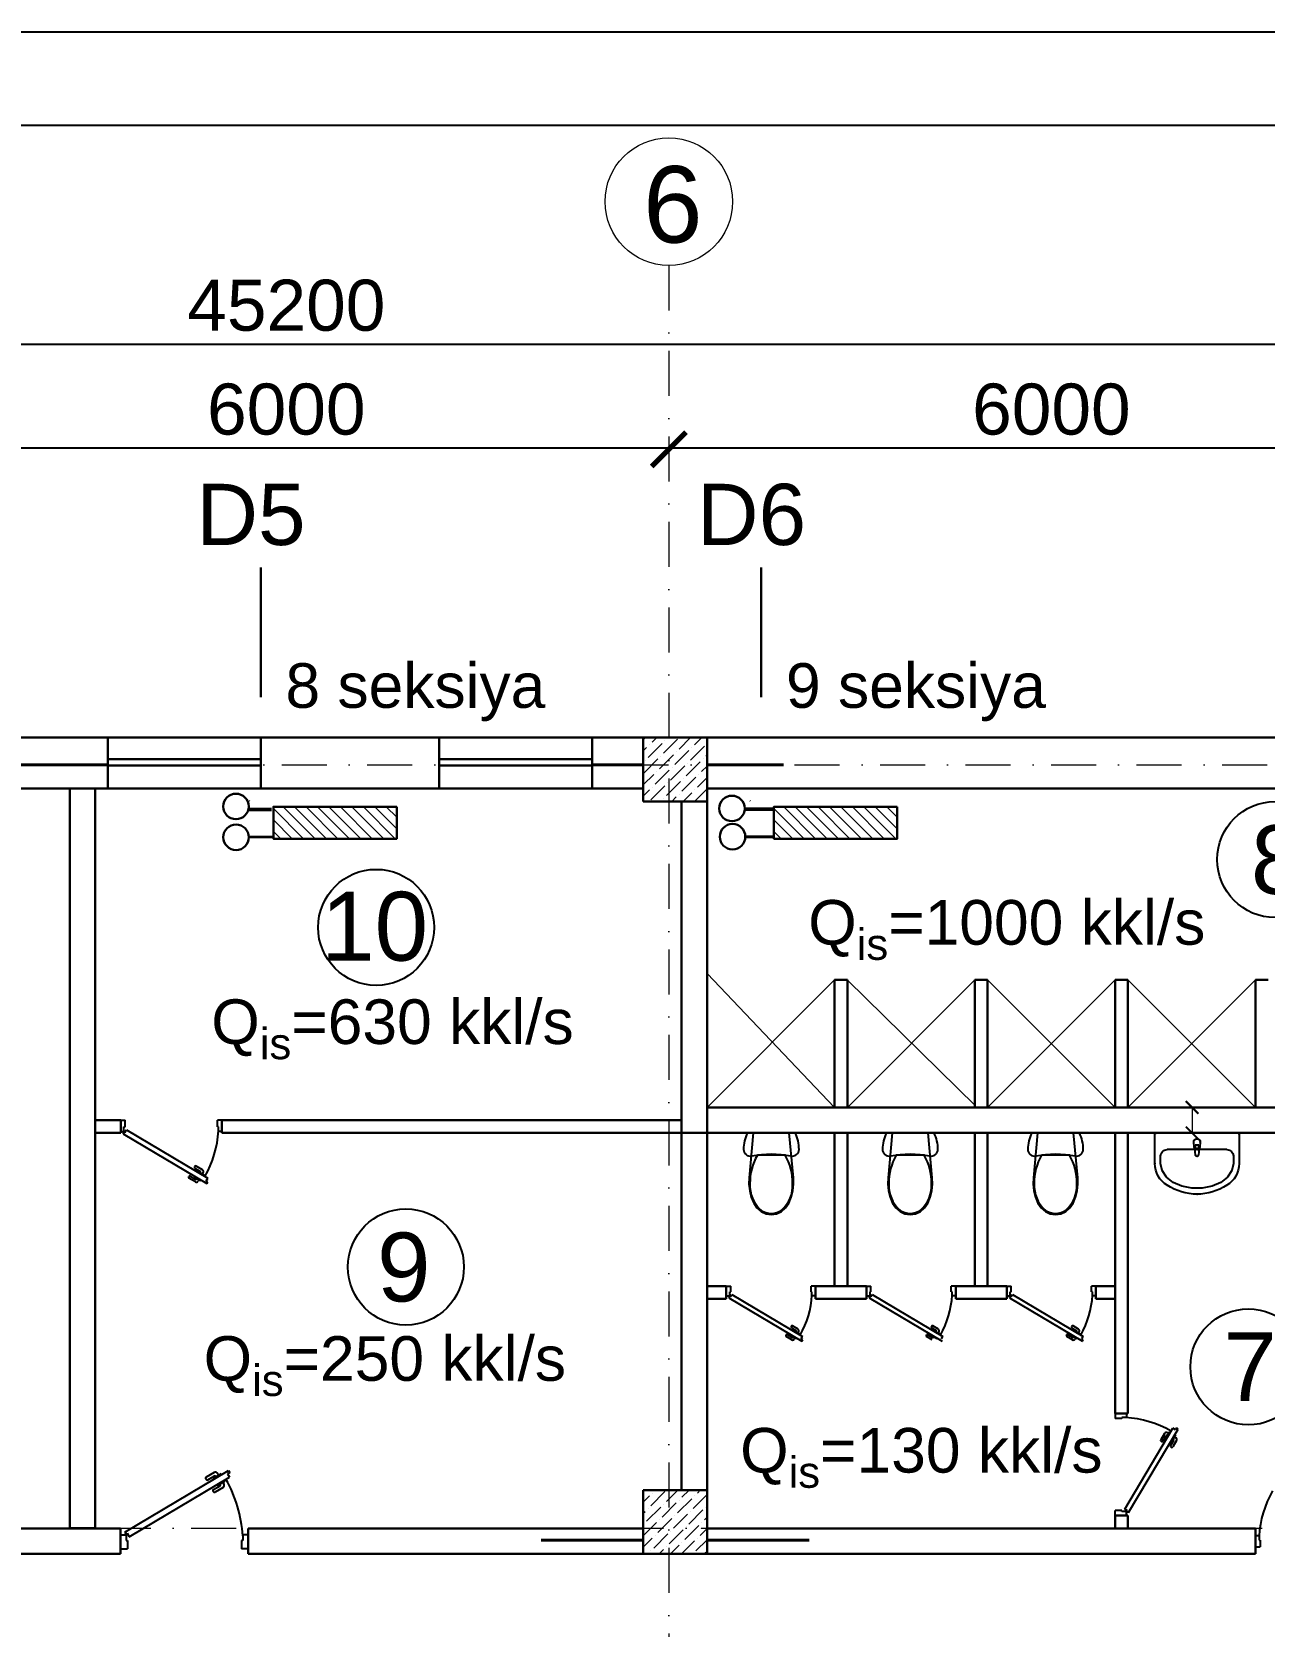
# Model space of a CAD drawing. Header units: millimetres. Extents: x 895788 to 1136524, y -21936 to 400945.
# Drawn here: x 945195 to 954859, y 175663 to 188163 of the extents above; entities that cross this region are included whole.
import ezdxf

# ---------------------------------------------------------------- set-up
doc = ezdxf.new("R2010")
doc.units = ezdxf.units.MM
doc.linetypes.add('( Hidden )', pattern=[0.275, 0.15, -0.125])
doc.linetypes.add('Штрихпунктирная', pattern=[670.277762, 352.777767, -176.388884, 0, -141.111112])
doc.layers.add('0_ANNOT_Dimensions', color=7, linetype='Continuous')
for name, color, linetype, lineweight in [('Arakesmelerin xətti_Pen_No__1', 7, 'Continuous', 15), ('аракясмя_Pen_No__1', 7, 'Continuous', 15), ('ДВЕРИ', 7, 'Continuous', 5), ('Конструктив - Ограждающий_Pen_No__241', 7, 'Continuous', 50), ('невидимка_Ном._пера__148', 7, 'Continuous', 50), ('оси_Ном._пера__1', 7, 'Continuous', 15), ('перегородка_Ном._пера__7', 7, 'Continuous', 60), ('перегородка_Ном._пера__7_Ном._пера__7', 7, 'Continuous', 60), ('размер2_Ном._пера__148', 7, 'Continuous', 50)]:
    doc.layers.add(name, color=color, linetype=linetype, lineweight=lineweight)
doc.layers.add('Интерьер - Мебель_Ном._пера__75', color=160, linetype='Continuous', lineweight=25, true_color=0x2731ed)
doc.styles.get("Standard").update_dxf_attribs({"font": 'arial.ttf', "height": 400})
doc.styles.add('СГЕНЕРИР_СТИЛЬ_1', font='arial.ttf')
pattern_1 = [(315, (343490.51, 389913.05), (-44.9012806, -44.9012806), [])]
pattern_2 = [(315, (347415.83, 389913.05), (-44.9012806, -44.9012806), [])]

# ---------------------------------------------------------------- blocks, each defined once
blk = doc.blocks.new('_ArchTick')
at = {"color": 0, "linetype": 'ByBlock', "const_width": 0.15}
blk.add_lwpolyline([(-0.5, -0.5), (0.5, 0.5)], dxfattribs=at)

msp = doc.modelspace()

# ---------------------------------------------------------------- hatches: boundary and pattern name
at = {"linetype": 'ByBlock', "lineweight": 20, "ltscale": 1.1}
h = msp.add_hatch(dxfattribs=at)
h.set_pattern_fill('ANSI31', scale=20, angle=360, style=0)
h.set_pattern_definition(pattern_1)
h.paths.add_polyline_path([(948056.308, 182087.247), (948056.308, 181837.247), (947089.381, 181837.247), (947089.381, 182087.247)])
h = msp.add_hatch(dxfattribs=at)
h.set_pattern_fill('ANSI31', scale=20, angle=360, style=0)
h.set_pattern_definition(pattern_1)
h.paths.add_polyline_path([(948056.308, 182087.247), (948056.308, 181837.247), (947089.381, 181837.247), (947089.381, 182087.247)])
h = msp.add_hatch(dxfattribs=at)
h.set_pattern_fill('ANSI31', scale=20, angle=360, style=0)
h.set_pattern_definition(pattern_2)
h.paths.add_polyline_path([(951981.625, 182087.247), (951981.625, 181837.247), (951014.698, 181837.247), (951014.698, 182087.247)])
h = msp.add_hatch(dxfattribs=at)
h.set_pattern_fill('ANSI31', scale=20, angle=360, style=0)
h.set_pattern_definition(pattern_2)
h.paths.add_polyline_path([(951981.625, 182087.247), (951981.625, 181837.247), (951014.698, 181837.247), (951014.698, 182087.247)])

# ---------------------------------------------------------------- linework, layer by layer
for p, q in [((969790.914, 185713.184), (924590.542, 185713.184)), ((950190.581, 184898.827), (944190.542, 184898.827)), ((950190.581, 184899.452), (950190.581, 184900.077)), ((956190.542, 184898.827), (950190.581, 184898.827)), ((950190.581, 184898.202), (950190.581, 184897.577)), ((946900.056, 182136.2), (946901.754, 182134.502)), ((950825.373, 182136.2), (950827.071, 182134.502))]:
    msp.add_line(p, q)
at = {"lineweight": 30}
for p, q in [((946990.081, 182945.999), (946990.081, 183964.301)), ((950915.397, 182945.999), (950915.397, 183964.301))]:
    msp.add_line(p, q, dxfattribs=at)
at = {"color": 0, "lineweight": 30}
for p, q in [((926490.542, 182629.742), (967890.542, 182629.742)), ((946990.062, 182629.742), (945790.062, 182629.742)), ((945790.062, 182629.742), (945790.062, 182229.742)), ((946990.062, 182229.742), (946990.062, 182629.742)), ((949590.062, 182629.742), (948390.062, 182629.742)), ((948390.062, 182629.742), (948390.062, 182229.742)), ((949590.062, 182229.742), (949590.062, 182629.742)), ((945790.062, 182229.742), (944488.782, 182229.742)), ((945492.376, 176430.023), (945492.376, 182229.742)), ((945492.376, 182229.742), (945692.376, 182229.742)), ((945692.376, 182229.742), (945692.376, 176430.023)), ((945790.062, 182229.742), (946990.062, 182229.742)), ((948390.062, 182229.742), (946990.062, 182229.742)), ((948390.062, 182229.742), (949590.062, 182229.742)), ((949990.347, 182229.742), (949590.062, 182229.742)), ((950290.347, 182129.742), (950290.347, 179629.742)), ((950290.347, 176729.736), (950290.347, 182129.742)), ((950290.347, 182129.742), (950490.347, 182129.742)), ((950490.347, 179729.742), (950490.347, 182229.742)), ((955990.347, 182229.742), (950490.347, 182229.742)), ((950490.347, 182129.742), (950490.347, 176729.736)), ((945692.376, 179629.742), (945892.376, 179629.742)), ((945892.376, 179629.742), (945892.376, 179529.742)), ((946685.877, 179629.742), (946685.877, 179529.742)), ((946685.877, 179629.742), (950286.156, 179629.742)), ((955890.347, 179729.742), (950490.347, 179730.045)), ((945692.376, 179529.742), (945892.376, 179529.742)), ((950290.895, 179529.742), (946685.877, 179529.742)), ((950090.347, 179529.742), (955790.347, 179529.742)), ((950290.347, 179529.742), (950290.347, 176729.736)), ((950490.347, 176729.736), (950490.347, 179529.742)), ((951590.347, 179529.742), (951490.347, 179529.742)), ((951490.347, 179529.742), (951490.347, 178329.742)), ((951590.347, 178329.742), (951590.347, 179529.742)), ((952690.347, 179529.742), (952590.347, 179529.742)), ((952590.347, 179529.742), (952590.347, 178329.742)), ((952690.347, 178329.742), (952690.347, 179529.742)), ((953790.347, 179529.742), (953690.347, 179529.742)), ((953690.347, 179529.742), (953690.347, 177329.736)), ((953790.347, 177329.736), (953790.347, 179529.742)), ((950640.347, 178329.742), (950490.347, 178329.742)), ((950490.347, 178329.742), (950490.347, 178229.742)), ((950640.347, 178229.742), (950640.347, 178329.742)), ((951340.347, 178229.742), (951340.347, 178329.742)), ((951740.347, 178329.742), (951340.347, 178329.742)), ((951490.347, 178329.742), (951590.347, 178329.742)), ((951740.347, 178229.742), (951740.347, 178329.742)), ((952440.347, 178229.742), (952440.347, 178329.742)), ((952840.347, 178329.742), (952440.347, 178329.742)), ((952590.347, 178329.742), (952690.347, 178329.742)), ((952840.347, 178229.742), (952840.347, 178329.742)), ((953540.347, 178229.742), (953540.347, 178329.742)), ((953690.347, 178329.742), (953540.347, 178329.742)), ((953690.347, 178229.742), (953690.347, 178329.742)), ((950490.347, 178229.742), (950640.347, 178229.742)), ((951340.347, 178229.742), (951740.347, 178229.742)), ((952440.347, 178229.742), (952840.347, 178229.742)), ((953540.347, 178229.742), (953690.347, 178229.742)), ((953790.347, 177329.736), (953690.347, 177329.736)), ((950490.347, 176729.736), (950290.347, 176729.736)), ((953790.347, 176529.736), (953690.347, 176529.736)), ((953690.347, 176529.736), (953690.347, 176429.736)), ((953790.347, 176429.736), (953790.347, 176529.736)), ((944490.347, 176429.736), (945890.347, 176429.736)), ((945692.376, 176430.023), (945492.376, 176430.023)), ((945890.347, 176429.736), (945890.347, 176229.736)), ((946890.347, 176429.736), (946890.347, 176229.736)), ((946890.347, 176429.736), (949990.347, 176429.736)), ((950490.347, 176429.736), (954790.822, 176429.736)), ((954790.822, 176429.736), (952689.976, 176429.736)), ((953690.347, 176429.736), (953790.347, 176429.736)), ((954790.822, 176429.736), (954790.822, 176229.736)), ((945890.347, 176229.736), (943790.366, 176229.736)), ((954790.822, 176229.736), (946890.347, 176229.736)), ((952690.347, 176229.736), (954790.822, 176229.736))]:
    msp.add_line(p, q, dxfattribs=at)
at = {"color": 3, "lineweight": 30}
for p, q in [((950490.347, 182629.742), (949990.347, 182629.742)), ((949990.347, 182629.742), (949990.347, 182129.742)), ((950490.347, 182129.742), (950490.347, 182629.742)), ((949990.347, 182129.742), (950490.347, 182129.742)), ((950490.347, 176729.736), (949990.347, 176729.736)), ((949990.347, 176729.736), (949990.347, 176229.736)), ((950490.347, 176229.736), (950490.347, 176729.736)), ((949990.347, 176229.736), (950490.347, 176229.736))]:
    msp.add_line(p, q, dxfattribs=at)
at = {"lineweight": 9}
for p, q in [((949990.347, 182613.31), (950006.779, 182629.742)), ((950060.789, 182595.363), (950095.168, 182629.742)), ((950182.323, 182628.508), (950183.556, 182629.742)), ((950270.711, 182540.12), (950360.333, 182629.742)), ((950392.245, 182573.266), (950448.721, 182629.742)), ((949990.347, 182524.921), (950016.595, 182551.169)), ((950027.643, 182473.829), (950138.128, 182584.314)), ((950038.692, 182573.266), (950038.692, 182573.266)), ((950149.177, 182506.974), (950259.662, 182617.46)), ((950160.226, 182606.411), (950160.226, 182606.411)), ((950237.565, 182418.586), (950348.051, 182529.071)), ((950248.614, 182518.023), (950248.614, 182518.023)), ((950359.099, 182451.732), (950469.585, 182562.217)), ((950370.148, 182551.169), (950370.148, 182551.169)), ((949994.497, 182352.295), (950104.983, 182462.78)), ((950005.546, 182451.732), (950005.546, 182451.732)), ((950116.031, 182385.44), (950226.517, 182495.926)), ((950127.08, 182484.877), (950127.08, 182484.877)), ((950204.42, 182297.052), (950314.905, 182407.537)), ((950215.468, 182396.489), (950215.468, 182396.489)), ((950325.954, 182330.198), (950436.439, 182440.683)), ((950337.002, 182429.635), (950337.002, 182429.635)), ((950447.488, 182363.343), (950490.347, 182406.203)), ((950458.536, 182462.78), (950458.536, 182462.78)), ((950480.633, 182484.877), (950490.347, 182494.591)), ((949990.347, 182259.756), (950071.837, 182341.246)), ((950049.74, 182142.372), (950160.226, 182252.858)), ((950082.886, 182263.906), (950193.371, 182374.392)), ((950093.934, 182363.343), (950093.934, 182363.343)), ((950171.274, 182175.518), (950281.76, 182286.003)), ((950182.323, 182274.955), (950182.323, 182274.955)), ((950292.808, 182208.664), (950403.294, 182319.149)), ((950303.857, 182308.101), (950303.857, 182308.101)), ((950414.342, 182241.809), (950490.347, 182317.815)), ((950425.391, 182341.246), (950425.391, 182341.246)), ((949990.347, 182171.368), (950038.692, 182219.712)), ((950060.789, 182241.809), (950060.789, 182241.809)), ((950125.498, 182129.742), (950127.08, 182131.324)), ((950149.177, 182153.421), (950149.177, 182153.421)), ((950213.886, 182129.742), (950248.614, 182164.47)), ((950270.711, 182186.567), (950270.711, 182186.567)), ((950302.274, 182129.742), (950370.148, 182197.615)), ((950390.663, 182129.742), (950490.347, 182229.426)), ((950392.245, 182219.712), (950392.245, 182219.712)), ((950480.633, 182131.324), (950480.633, 182131.324)), ((949990.347, 176724.526), (949995.557, 176729.736)), ((949990.347, 176636.138), (950038.518, 176684.308)), ((950049.567, 176606.969), (950160.052, 176717.454)), ((950060.615, 176706.406), (950060.615, 176706.406)), ((950082.713, 176728.503), (950083.946, 176729.736)), ((950137.955, 176518.58), (950248.441, 176629.066)), ((950171.101, 176640.114), (950260.723, 176729.736)), ((950259.489, 176551.726), (950369.975, 176662.211)), ((950270.538, 176651.163), (950270.538, 176651.163)), ((950292.635, 176673.26), (950349.111, 176729.736)), ((950381.023, 176584.872), (950490.347, 176694.196)), ((950392.072, 176684.308), (950392.072, 176684.308)), ((950414.169, 176706.406), (950437.499, 176729.736)), ((949990.347, 176547.749), (950005.373, 176562.774)), ((950016.421, 176485.435), (950126.907, 176595.92)), ((950027.47, 176584.872), (950027.47, 176584.872)), ((950104.81, 176397.046), (950215.295, 176507.532)), ((950149.004, 176618.017), (950149.004, 176618.017)), ((950226.344, 176430.192), (950336.829, 176540.677)), ((950237.392, 176529.629), (950237.392, 176529.629)), ((950347.878, 176463.338), (950458.363, 176573.823)), ((950358.926, 176562.774), (950358.926, 176562.774)), ((950469.412, 176496.483), (950490.347, 176517.419)), ((950480.46, 176595.92), (950480.46, 176595.92)), ((949990.347, 176370.973), (950093.761, 176474.386)), ((949994.324, 176463.338), (949994.324, 176463.338)), ((950071.664, 176275.512), (950182.149, 176385.998)), ((950115.858, 176496.483), (950115.858, 176496.483)), ((950193.198, 176308.658), (950303.683, 176419.143)), ((950204.246, 176408.095), (950204.246, 176408.095)), ((950314.732, 176341.804), (950425.217, 176452.289)), ((950325.78, 176441.241), (950325.78, 176441.241)), ((950436.266, 176374.949), (950490.347, 176429.031)), ((950447.314, 176474.386), (950447.314, 176474.386)), ((949990.347, 176282.584), (950060.615, 176352.852)), ((950049.567, 176253.415), (950049.567, 176253.415)), ((950082.713, 176374.949), (950082.713, 176374.949)), ((950114.276, 176229.736), (950149.004, 176264.464)), ((950171.101, 176286.561), (950171.101, 176286.561)), ((950202.664, 176229.736), (950270.538, 176297.609)), ((950291.053, 176229.736), (950392.072, 176330.755)), ((950292.635, 176319.707), (950292.635, 176319.707)), ((950403.12, 176253.415), (950490.347, 176340.642)), ((950414.169, 176352.852), (950414.169, 176352.852)), ((950025.888, 176229.736), (950027.47, 176231.318)), ((950381.023, 176231.318), (950381.023, 176231.318)), ((950467.829, 176229.736), (950480.46, 176242.367))]:
    msp.add_line(p, q, dxfattribs=at)
at = {"lineweight": 40}
for p, q in [((944488.782, 182415.233), (945790.062, 182415.233)), ((949590.062, 182415.233), (949990.524, 182415.233)), ((950490.347, 182415.233), (951090.062, 182415.233)), ((949190.347, 176336.187), (949990.347, 176336.187)), ((950490.347, 176336.187), (951290.347, 176336.187))]:
    msp.add_line(p, q, dxfattribs=at)
at = {"color": 146, "lineweight": 30, "true_color": 0x105689}
for p, q in [((945790.062, 182460.879), (945790.062, 182410.879)), ((946990.062, 182460.879), (945790.062, 182460.879)), ((945790.062, 182410.879), (946990.062, 182410.879)), ((946990.062, 182410.879), (946990.062, 182460.879)), ((948390.062, 182460.879), (948390.062, 182410.879)), ((949590.062, 182460.879), (948390.062, 182460.879)), ((948390.062, 182410.879), (949590.062, 182410.879)), ((949590.062, 182410.879), (949590.062, 182460.879))]:
    msp.add_line(p, q, dxfattribs=at)
at = {"color": 1, "lineweight": 50}
for p, q in [((946892.678, 182066.586), (947075.073, 182066.532)), ((950785.383, 182068.48), (951014.698, 182068.48))]:
    msp.add_line(p, q, dxfattribs=at)
at = {"color": 5, "lineweight": 40}
for p, q in [((946896.736, 181849.792), (947089.381, 181852.744)), ((950790.284, 181852.571), (951014.698, 181852.744))]:
    msp.add_line(p, q, dxfattribs=at)
at = {"color": 1, "linetype": 'ByBlock', "lineweight": 30, "ltscale": 1.1}
for points in [[(948056.308, 182087.247), (948056.308, 181837.247), (947089.381, 181837.247), (947089.381, 182087.247), (948056.308, 182087.247)], [(948056.308, 182087.247), (948056.308, 181837.247), (947089.381, 181837.247), (947089.381, 182087.247), (948056.308, 182087.247)], [(951981.625, 182087.247), (951981.625, 181837.247), (951014.698, 181837.247), (951014.698, 182087.247), (951981.625, 182087.247)], [(951981.625, 182087.247), (951981.625, 181837.247), (951014.698, 181837.247), (951014.698, 182087.247), (951981.625, 182087.247)]]:
    msp.add_lwpolyline(points, dxfattribs=at)
at = {"color": 7, "linetype": 'Continuous', "lineweight": 30, "ltscale": 50}
for centre in [(946795.488, 182090.126), (950685.551, 182074.277), (946796.748, 181848.26), (950690.285, 181852.494)]:
    msp.add_circle(centre, 100, dxfattribs=at)
at = {"color": 0, "lineweight": 25}
for centre in [(954945.814, 181673.673), (947895.102, 181141.945), (948128.075, 178478.989), (954735.491, 177695.933)]:
    msp.add_circle(centre, 454.873, dxfattribs=at)
at = {"layer": '0_ANNOT_Dimensions', "lineweight": 9}
for p, q in [((948665.512, 182229.742), (948771.947, 182229.742)), ((950490.347, 181228.292), (950490.347, 180943.692)), ((950490.895, 181228.292), (950490.895, 180943.692)), ((950290.895, 180644.942), (950290.895, 180946.192)), ((950291.895, 180258.67), (950291.895, 180509.709)), ((949070.697, 179629.742), (948769.447, 179629.742)), ((954590.226, 179729.815), (954292.905, 179729.815)), ((954590.226, 179729.815), (954292.905, 179729.815)), ((954294.155, 179729.815), (954294.155, 179529.742)), ((949071.947, 179529.742), (948770.697, 179529.742)), ((953994.155, 179529.742), (954295.405, 179529.742)), ((953994.155, 179529.742), (954295.405, 179529.742)), ((945692.376, 179280.774), (945692.376, 178979.524)), ((950291.895, 179280.774), (950291.895, 178979.524)), ((951590.347, 179125.783), (951590.347, 178824.533)), ((951590.347, 179125.783), (951590.347, 178824.533)), ((952590.347, 179125.783), (952590.347, 178824.533)), ((952590.347, 179125.783), (952590.347, 178824.533)), ((952690.347, 179125.783), (952690.347, 178824.533)), ((952690.347, 179125.783), (952690.347, 178824.533)), ((953690.347, 179125.783), (953690.347, 178824.533)), ((953690.347, 179125.783), (953690.347, 178824.533)), ((953790.347, 179125.783), (953790.347, 178824.533)), ((953790.347, 179125.783), (953790.347, 178824.533)), ((950490.347, 178954.445), (950490.347, 178824.533)), ((951490.347, 178954.445), (951490.347, 178824.533)), ((951490.347, 178954.445), (951490.347, 178824.533)), ((951626.32, 178229.742), (951692.824, 178229.742)), ((950490.347, 177870.976), (950490.347, 177569.726)), ((951626.32, 176430.023), (951692.824, 176430.023)), ((953994.155, 176429.736), (954295.405, 176429.736))]:
    msp.add_line(p, q, dxfattribs=at)
at = {"layer": 'Arakesmelerin xətti_Pen_No__1', "color": 7, "linetype": '( Hidden )', "lineweight": 15}
for p, q in [((950540.52, 176429.736), (950440.366, 176429.736)), ((949840.481, 176229.736), (950540.251, 176229.736))]:
    msp.add_line(p, q, dxfattribs=at)
at = {"layer": 'аракясмя_Pen_No__1', "color": 7, "linetype": 'Continuous', "lineweight": 15}
for p, q in [((951489.62, 179729.742), (950491.917, 180779.742)), ((950490.347, 179730.045), (951489.62, 180729.742)), ((951590.347, 179729.742), (952590.347, 180729.742)), ((952595.69, 179741.611), (951592.908, 180726.922)), ((952690.347, 179729.742), (953690.347, 180729.742)), ((953690.347, 179729.742), (952690.347, 180729.742)), ((953790.347, 179729.742), (954790.347, 180729.742)), ((954790.347, 179729.742), (953790.347, 180729.742))]:
    msp.add_line(p, q, dxfattribs=at)
at = {"layer": 'ДВЕРИ', "color": 251, "lineweight": 25, "true_color": 0x636466}
for p, q in [((945885.877, 179629.742), (945925.773, 179629.742)), ((945925.773, 179577.632), (945925.773, 179629.176)), ((946689.804, 179629.742), (946649.967, 179629.742)), ((946649.967, 179577.632), (946649.967, 179629.742)), ((945885.877, 179540.632), (945917.794, 179540.632)), ((945885.877, 179540.632), (945917.794, 179540.632)), ((945910.181, 179523.217), (945917.189, 179535.015)), ((945910.181, 179523.217), (946567.495, 179132.726)), ((945917.189, 179535.015), (945924.049, 179530.94)), ((945917.794, 179540.632), (945917.794, 179577.632)), ((945917.794, 179577.632), (945925.773, 179577.632)), ((945924.049, 179530.94), (945937.417, 179553.442)), ((945937.417, 179553.442), (946574.153, 179175.18)), ((946657.946, 179577.632), (946649.967, 179577.632)), ((946657.946, 179540.632), (946657.946, 179577.632)), ((946689.804, 179540.632), (946657.946, 179540.632)), ((946471.9, 179267.359), (946470.285, 179264.641)), ((946473.07, 179253.706), (946514.228, 179229.254)), ((946533.566, 179240.006), (946482.835, 179270.144)), ((946423.849, 179186.475), (946425.464, 179189.194)), ((946477.364, 179145.402), (946426.634, 179175.54)), ((946436.399, 179191.978), (946477.558, 179167.527)), ((946471.177, 179184.277), (946473.58, 179188.321)), ((946521.164, 179154.581), (946471.177, 179184.277)), ((946488.494, 179170.312), (946490.108, 179173.03)), ((946494.065, 179222.803), (946496.847, 179227.486)), ((946496.847, 179227.486), (946546.833, 179197.79)), ((946506.54, 179163.269), (946499.235, 179150.972)), ((946517.013, 179218.319), (946515.778, 179216.239)), ((946523.566, 179158.625), (946521.164, 179154.581)), ((946532.21, 179206.478), (946539.135, 179218.136)), ((946546.833, 179197.79), (946544.03, 179193.072)), ((946561.927, 179154.599), (946574.151, 179175.177)), ((946575.647, 179146.449), (946561.927, 179154.599)), ((946567.495, 179132.726), (946575.647, 179146.449)), ((950640.717, 178329.742), (950675.437, 178329.742)), ((950640.717, 178252.192), (950668.493, 178252.192)), ((950640.717, 178252.192), (950668.493, 178252.192)), ((950668.493, 178252.192), (950668.493, 178284.392)), ((950668.493, 178284.392), (950675.437, 178284.392)), ((950673.937, 178243.758), (950685.571, 178263.341)), ((950675.437, 178284.392), (950675.437, 178329.249)), ((950685.571, 178263.341), (951239.7, 177934.152)), ((951340.347, 178329.742), (951305.678, 178329.742)), ((951305.678, 178284.392), (951305.678, 178329.742)), ((951312.622, 178284.392), (951305.678, 178284.392)), ((951312.622, 178252.192), (951312.622, 178284.392)), ((951340.347, 178252.192), (951312.622, 178252.192)), ((951740.717, 178329.742), (951775.437, 178329.742)), ((951740.717, 178252.192), (951768.493, 178252.192)), ((951740.717, 178252.192), (951768.493, 178252.192)), ((951768.493, 178252.192), (951768.493, 178284.392)), ((951768.493, 178284.392), (951775.437, 178284.392)), ((951773.937, 178243.758), (951785.571, 178263.341)), ((951775.437, 178284.392), (951775.437, 178329.249)), ((951785.571, 178263.341), (952339.7, 177934.152)), ((952440.347, 178329.742), (952405.678, 178329.742)), ((952405.678, 178284.392), (952405.678, 178329.742)), ((952412.622, 178284.392), (952405.678, 178284.392)), ((952412.622, 178252.192), (952412.622, 178284.392)), ((952440.347, 178252.192), (952412.622, 178252.192)), ((952840.717, 178329.742), (952875.437, 178329.742)), ((952840.717, 178252.192), (952868.493, 178252.192)), ((952840.717, 178252.192), (952868.493, 178252.192)), ((952868.493, 178252.192), (952868.493, 178284.392)), ((952868.493, 178284.392), (952875.437, 178284.392)), ((952873.937, 178243.758), (952885.571, 178263.341)), ((952875.437, 178284.392), (952875.437, 178329.249)), ((952885.571, 178263.341), (953439.7, 177934.152)), ((953540.347, 178329.742), (953505.678, 178329.742)), ((953505.678, 178284.392), (953505.678, 178329.742)), ((953512.622, 178284.392), (953505.678, 178284.392)), ((953512.622, 178252.192), (953512.622, 178284.392)), ((953540.347, 178252.192), (953512.622, 178252.192)), ((950661.867, 178237.037), (950667.967, 178247.304)), ((950661.867, 178237.037), (951233.906, 177897.206)), ((950667.967, 178247.304), (950673.937, 178243.758)), ((951761.867, 178237.037), (951767.967, 178247.304)), ((951761.867, 178237.037), (952333.906, 177897.206)), ((951767.967, 178247.304), (951773.937, 178243.758)), ((952861.867, 178237.037), (952867.967, 178247.304)), ((952861.867, 178237.037), (953433.906, 177897.206)), ((952867.967, 178247.304), (952873.937, 178243.758)), ((951150.713, 178014.372), (951149.308, 178012.007)), ((951151.731, 178002.49), (951187.55, 177981.211)), ((951204.379, 177990.568), (951160.23, 178016.796)), ((952250.713, 178014.372), (952249.308, 178012.007)), ((952251.731, 178002.49), (952287.55, 177981.211)), ((952304.379, 177990.568), (952260.23, 178016.796)), ((953350.713, 178014.372), (953349.308, 178012.007)), ((953351.731, 178002.49), (953387.55, 177981.211)), ((953404.379, 177990.568), (953360.23, 178016.796)), ((951108.896, 177943.982), (951110.301, 177946.348)), ((951155.469, 177908.238), (951111.319, 177934.465)), ((951119.818, 177948.771), (951155.637, 177927.492)), ((951150.084, 177942.068), (951152.175, 177945.588)), ((951193.586, 177916.225), (951150.084, 177942.068)), ((951165.154, 177929.915), (951166.559, 177932.281)), ((951170.002, 177975.597), (951172.423, 177979.672)), ((951172.423, 177979.672), (951215.925, 177953.829)), ((951180.859, 177923.786), (951174.502, 177913.084)), ((951189.973, 177971.694), (951188.898, 177969.884)), ((951195.677, 177919.745), (951193.586, 177916.225)), ((951203.198, 177961.389), (951209.226, 177971.535)), ((951215.925, 177953.829), (951213.485, 177949.722)), ((951229.06, 177916.241), (951239.699, 177934.15)), ((951241, 177909.148), (951229.06, 177916.241)), ((951233.906, 177897.206), (951241, 177909.148)), ((952208.896, 177943.982), (952210.301, 177946.348)), ((952255.469, 177908.238), (952211.319, 177934.465)), ((952219.818, 177948.771), (952255.637, 177927.492)), ((952250.084, 177942.068), (952252.175, 177945.588)), ((952293.586, 177916.225), (952250.084, 177942.068)), ((952265.154, 177929.915), (952266.559, 177932.281)), ((952270.002, 177975.597), (952272.423, 177979.672)), ((952272.423, 177979.672), (952315.925, 177953.829)), ((952289.973, 177971.694), (952288.898, 177969.884)), ((952303.198, 177961.389), (952309.226, 177971.535)), ((952315.925, 177953.829), (952313.485, 177949.722)), ((952329.06, 177916.241), (952339.699, 177934.15)), ((953308.896, 177943.982), (953310.301, 177946.348)), ((953355.469, 177908.238), (953311.319, 177934.465)), ((953319.818, 177948.771), (953355.637, 177927.492)), ((953350.084, 177942.068), (953352.175, 177945.588)), ((953393.586, 177916.225), (953350.084, 177942.068)), ((953365.154, 177929.915), (953366.559, 177932.281)), ((953370.002, 177975.597), (953372.423, 177979.672)), ((953372.423, 177979.672), (953415.925, 177953.829)), ((953380.859, 177923.786), (953374.502, 177913.084)), ((953389.973, 177971.694), (953388.898, 177969.884)), ((953395.677, 177919.745), (953393.586, 177916.225)), ((953403.198, 177961.389), (953409.226, 177971.535)), ((953415.925, 177953.829), (953413.485, 177949.722)), ((953429.06, 177916.241), (953439.699, 177934.15)), ((953441, 177909.148), (953429.06, 177916.241)), ((953433.906, 177897.206), (953441, 177909.148)), ((953690.347, 177329.62), (953690.347, 177289.983)), ((953742.195, 177289.983), (953690.347, 177289.983)), ((953779.009, 177297.922), (953742.195, 177297.922)), ((953742.195, 177297.922), (953742.195, 177289.983)), ((953779.009, 177329.62), (953779.009, 177297.922)), ((953766.263, 176581.017), (954142.622, 177214.551)), ((953796.336, 176553.917), (954184.863, 177207.926)), ((954078.122, 177174.167), (954048.136, 177123.692)), ((954064.492, 177113.976), (954088.82, 177154.927)), ((954090.58, 177137.633), (954120.126, 177187.368)), ((954095.239, 177134.865), (954090.58, 177137.633)), ((954099.701, 177157.698), (954101.77, 177156.469)), ((954111.483, 177172.818), (954099.883, 177179.709)), ((954120.126, 177187.368), (954124.821, 177184.579)), ((954163.118, 177161.828), (954133.572, 177112.093)), ((954163.1, 177202.386), (954142.625, 177214.549)), ((954147.466, 177129.322), (954144.762, 177130.929)), ((954154.474, 177147.278), (954166.709, 177140.009)), ((954159.094, 177164.218), (954163.118, 177161.828)), ((954171.21, 177216.037), (954163.1, 177202.386)), ((954184.863, 177207.926), (954171.21, 177216.037)), ((954050.907, 177112.812), (954053.612, 177111.205)), ((954125.909, 177077.49), (954150.237, 177118.441)), ((954131.384, 177065.003), (954128.68, 177066.609)), ((954133.572, 177112.093), (954129.548, 177114.483)), ((954172.251, 177118.249), (954142.265, 177067.773)), ((945924.682, 176400.59), (946736.722, 176882.999)), ((946736.723, 176882.999), (946746.793, 176866.047)), ((945958.33, 176363.25), (946744.948, 176830.552)), ((946559.264, 176816.598), (946561.259, 176813.24)), ((946625.376, 176867.339), (946562.704, 176830.107)), ((946574.768, 176809.8), (946625.615, 176840.006)), ((946679.486, 176856), (946617.733, 176819.314)), ((946617.733, 176819.314), (946620.701, 176814.318)), ((946620.071, 176733.542), (946670.918, 176763.749)), ((946639.125, 176836.566), (946641.12, 176833.208)), ((946646.008, 176771.719), (946649.444, 176765.934)), ((946649.444, 176765.934), (946711.197, 176802.62)), ((946661.42, 176845.267), (946652.395, 176860.459)), ((946674.358, 176777.259), (946672.831, 176779.828)), ((946682.454, 176851.004), (946679.486, 176856)), ((946693.131, 176791.887), (946701.687, 176777.485)), ((946711.197, 176802.62), (946707.734, 176808.449)), ((946746.793, 176866.047), (946729.844, 176855.977)), ((946729.844, 176855.977), (946744.946, 176830.555)), ((946618.625, 176716.675), (946616.63, 176720.033)), ((946694.807, 176750.466), (946632.135, 176713.234)), ((953690.347, 176529.736), (953690.347, 176569.432)), ((953742.195, 176569.432), (953690.911, 176569.432)), ((953742.195, 176561.492), (953742.195, 176569.432)), ((953779.009, 176561.492), (953742.195, 176561.492)), ((953788.653, 176567.716), (953766.263, 176581.017)), ((953779.009, 176529.736), (953779.009, 176561.492)), ((953779.009, 176529.736), (953779.009, 176561.492)), ((953784.598, 176560.891), (953788.653, 176567.716)), ((953796.336, 176553.917), (953784.598, 176560.891)), ((945894.657, 176379.076), (945934.087, 176379.076)), ((945894.657, 176379.076), (945934.087, 176379.076)), ((945924.682, 176400.59), (945933.34, 176386.015)), ((945933.34, 176386.015), (945941.815, 176391.05)), ((945934.087, 176379.076), (945934.087, 176333.367)), ((945941.815, 176391.05), (945958.33, 176363.25)), ((946887.822, 176379.076), (946848.465, 176379.076)), ((946848.465, 176379.076), (946848.465, 176333.367)), ((945894.657, 176268.99), (945943.945, 176268.99)), ((945934.087, 176333.367), (945943.945, 176333.367)), ((945943.945, 176333.367), (945943.945, 176269.69)), ((946848.465, 176333.367), (946838.607, 176333.367)), ((946838.607, 176333.367), (946838.607, 176268.99)), ((946887.822, 176268.99), (946838.607, 176268.99)), ((954787.688, 176373.661), (954819.385, 176373.661)), ((954787.688, 176284.999), (954827.325, 176284.999)), ((954819.385, 176373.661), (954819.385, 176336.847)), ((954819.385, 176336.847), (954827.325, 176336.847)), ((954827.325, 176336.847), (954827.325, 176284.999))]:
    msp.add_line(p, q, dxfattribs=at)
for centre, radius, start, end in [((945834.109, 179595.671), 825.474, 330.4294112, 356.5923451), ((946477.145, 179260.566), 7.979, 149.2867078, 239.2867078), ((946478.76, 179263.284), 7.979, 59.2867078, 149.2867078), ((946430.709, 179182.4), 7.979, 149.2867078, 239.2867078), ((946432.324, 179185.118), 7.979, 59.2867078, 149.2867078), ((946485.515, 179159.123), 15.959, 239.2867078, 329.2867078), ((946481.634, 179174.387), 7.979, 239.2867078, 329.2867078), ((946510.153, 179222.394), 7.979, 329.2867078, 59.2867078), ((946525.415, 179226.286), 15.959, 329.2867078, 59.2867078), ((950595.665, 178300.091), 718.383, 330.4294111, 356.5923451), ((951695.665, 178300.091), 718.383, 330.4294111, 356.5923451), ((952795.665, 178300.091), 718.383, 330.4294111, 356.5923451), ((951155.278, 178008.46), 6.944, 149.2867078, 239.2867078), ((951156.683, 178010.826), 6.944, 59.2867078, 149.2867078), ((952255.278, 178008.46), 6.944, 149.2867078, 239.2867078), ((952256.683, 178010.826), 6.944, 59.2867078, 149.2867078), ((953355.278, 178008.46), 6.944, 149.2867078, 239.2867078), ((953356.683, 178010.826), 6.944, 59.2867078, 149.2867078), ((951114.866, 177940.435), 6.944, 149.2867078, 239.2867078), ((951116.271, 177942.801), 6.944, 59.2867078, 149.2867078), ((951162.562, 177920.178), 13.888, 239.2867078, 329.2867078), ((951159.184, 177933.462), 6.944, 239.2867078, 329.2867078), ((951184.003, 177975.241), 6.944, 329.2867078, 59.2867078), ((951197.286, 177978.628), 13.888, 329.2867078, 59.2867078), ((952214.866, 177940.435), 6.944, 149.2867078, 239.2867078), ((952216.271, 177942.801), 6.944, 59.2867078, 149.2867078), ((952259.184, 177933.462), 6.944, 239.2867078, 329.2867078), ((952284.003, 177975.241), 6.944, 329.2867078, 59.2867078), ((952297.286, 177978.628), 13.888, 329.2867078, 59.2867078), ((953314.866, 177940.435), 6.944, 149.2867078, 239.2867078), ((953316.271, 177942.801), 6.944, 59.2867078, 149.2867078), ((953362.562, 177920.178), 13.888, 239.2867078, 329.2867078), ((953359.184, 177933.462), 6.944, 239.2867078, 329.2867078), ((953384.003, 177975.241), 6.944, 329.2867078, 59.2867078), ((953397.286, 177978.628), 13.888, 329.2867078, 59.2867078), ((953724.247, 176478.228), 821.323, 60.4294112, 86.5923451), ((954091.773, 177166.058), 15.878, 59.2867078, 149.2867078), ((954095.646, 177150.872), 7.939, 59.2867078, 149.2867078), ((954143.412, 177122.496), 7.939, 329.2867078, 59.2867078), ((954158.599, 177126.358), 15.878, 329.2867078, 59.2867078), ((954054.962, 177119.637), 7.939, 149.2867078, 239.2867078), ((954057.667, 177118.03), 7.939, 239.2867078, 329.2867078), ((954132.734, 177073.435), 7.939, 149.2867078, 239.2867078), ((954135.439, 177071.828), 7.939, 239.2867078, 329.2867078), ((946567.739, 176821.633), 9.858, 120.7132922, 210.7132922), ((946569.734, 176818.274), 9.858, 210.7132922, 300.7132922), ((946635.446, 176850.389), 19.715, 30.7132922, 120.7132922), ((946630.65, 176831.531), 9.858, 30.7132922, 120.7132922), ((946665.883, 176772.224), 9.858, 300.7132922, 30.7132922), ((946684.738, 176767.416), 19.715, 300.7132922, 30.7132922), ((945830.703, 176311.081), 1019.784, 3.4076549, 29.5705888), ((946625.105, 176725.067), 9.858, 120.7132922, 210.7132922), ((946627.1, 176721.709), 9.858, 210.7132922, 300.7132922), ((955639.079, 176318.899), 821.323, 150.4294111, 176.5923451)]:
    msp.add_arc(centre, radius, start, end, dxfattribs=at)
at = {"layer": 'Интерьер - Мебель_Ном._пера__75', "linetype": 'Continuous'}
for p, q in [((950800.163, 179514.667), (950793.959, 179499.202)), ((950807.264, 179529.742), (950800.163, 179514.667)), ((951180.801, 179529.742), (950807.264, 179529.742)), ((950853.058, 179529.742), (950820.684, 179179.359)), ((951135.007, 179529.742), (950853.058, 179529.742)), ((951167.381, 179179.359), (951135.007, 179529.742)), ((951187.902, 179514.667), (951180.801, 179529.742)), ((951194.106, 179499.202), (951187.902, 179514.667)), ((951889.583, 179514.667), (951883.378, 179499.202)), ((951896.684, 179529.742), (951889.583, 179514.667)), ((952270.22, 179529.742), (951896.684, 179529.742)), ((951942.477, 179529.742), (951910.104, 179179.359)), ((952224.427, 179529.742), (951942.477, 179529.742)), ((952256.8, 179179.359), (952224.427, 179529.742)), ((952277.321, 179514.667), (952270.22, 179529.742)), ((952283.526, 179499.202), (952277.321, 179514.667)), ((953029.41, 179514.667), (953023.206, 179499.202)), ((953036.511, 179529.742), (953029.41, 179514.667)), ((953410.048, 179529.742), (953036.511, 179529.742)), ((953082.305, 179529.742), (953049.931, 179179.359)), ((953364.254, 179529.742), (953082.305, 179529.742)), ((953396.628, 179179.359), (953364.254, 179529.742)), ((953417.149, 179514.667), (953410.048, 179529.742)), ((953423.353, 179499.202), (953417.149, 179514.667)), ((950777.021, 179417.921), (950776.532, 179401.265)), ((950776.532, 179401.265), (950777.815, 179389.731)), ((950778.486, 179434.519), (950777.021, 179417.921)), ((950777.815, 179389.731), (950781.6, 179378.76)), ((950780.922, 179451.002), (950778.486, 179434.519)), ((950784.322, 179467.315), (950780.922, 179451.002)), ((950781.6, 179378.76), (950787.703, 179368.887)), ((950788.672, 179483.4), (950784.322, 179467.315)), ((950793.959, 179499.202), (950788.672, 179483.4)), ((951199.393, 179483.4), (951194.106, 179499.202)), ((951203.743, 179467.315), (951199.393, 179483.4)), ((951200.362, 179368.887), (951206.465, 179378.76)), ((951207.142, 179451.002), (951203.743, 179467.315)), ((951206.465, 179378.76), (951210.25, 179389.731)), ((951209.579, 179434.519), (951207.142, 179451.002)), ((951211.044, 179417.921), (951209.579, 179434.519)), ((951210.25, 179389.731), (951211.533, 179401.265)), ((951211.533, 179401.265), (951211.044, 179417.921)), ((951866.441, 179417.921), (951865.952, 179401.265)), ((951865.952, 179401.265), (951867.235, 179389.731)), ((951867.906, 179434.519), (951866.441, 179417.921)), ((951867.235, 179389.731), (951871.02, 179378.76)), ((951870.342, 179451.002), (951867.906, 179434.519)), ((951873.741, 179467.315), (951870.342, 179451.002)), ((951871.02, 179378.76), (951877.122, 179368.887)), ((951878.092, 179483.4), (951873.741, 179467.315)), ((951883.378, 179499.202), (951878.092, 179483.4)), ((952288.812, 179483.4), (952283.526, 179499.202)), ((952293.163, 179467.315), (952288.812, 179483.4)), ((952289.782, 179368.887), (952295.884, 179378.76)), ((952296.562, 179451.002), (952293.163, 179467.315)), ((952295.884, 179378.76), (952299.669, 179389.731)), ((952298.998, 179434.519), (952296.562, 179451.002)), ((952300.463, 179417.921), (952298.998, 179434.519)), ((952299.669, 179389.731), (952300.952, 179401.265)), ((952300.952, 179401.265), (952300.463, 179417.921)), ((953006.268, 179417.921), (953005.779, 179401.265)), ((953005.779, 179401.265), (953007.062, 179389.731)), ((953007.733, 179434.519), (953006.268, 179417.921)), ((953007.062, 179389.731), (953010.847, 179378.76)), ((953010.17, 179451.002), (953007.733, 179434.519)), ((953013.569, 179467.315), (953010.17, 179451.002)), ((953010.847, 179378.76), (953016.95, 179368.887)), ((953017.919, 179483.4), (953013.569, 179467.315)), ((953023.206, 179499.202), (953017.919, 179483.4)), ((953428.64, 179483.4), (953423.353, 179499.202)), ((953432.99, 179467.315), (953428.64, 179483.4)), ((953429.609, 179368.887), (953435.712, 179378.76)), ((953436.389, 179451.002), (953432.99, 179467.315)), ((953435.712, 179378.76), (953439.497, 179389.731)), ((953438.826, 179434.519), (953436.389, 179451.002)), ((953440.291, 179417.921), (953438.826, 179434.519)), ((953439.497, 179389.731), (953440.78, 179401.265)), ((953440.78, 179401.265), (953440.291, 179417.921)), ((950787.703, 179368.887), (950795.825, 179360.595)), ((950795.825, 179360.595), (950805.57, 179354.289)), ((950805.57, 179354.289), (950816.463, 179350.276)), ((950816.463, 179350.276), (950827.971, 179348.752)), ((950827.971, 179348.752), (950839.533, 179349.791)), ((950839.533, 179349.791), (950877.817, 179356.573)), ((950877.817, 179356.573), (950916.393, 179361.429)), ((950994.032, 179356.699), (950885.091, 179356.699)), ((950916.393, 179361.429), (950955.164, 179364.348)), ((950955.164, 179364.348), (950994.032, 179365.322)), ((950994.032, 179365.322), (951032.901, 179364.348)), ((951102.974, 179356.699), (950994.032, 179356.699)), ((951032.901, 179364.348), (951071.672, 179361.429)), ((951071.672, 179361.429), (951110.248, 179356.573)), ((951110.248, 179356.573), (951148.532, 179349.791)), ((951148.532, 179349.791), (951160.094, 179348.752)), ((951160.094, 179348.752), (951171.602, 179350.276)), ((951171.602, 179350.276), (951182.495, 179354.289)), ((951182.495, 179354.289), (951192.24, 179360.595)), ((951192.24, 179360.595), (951200.362, 179368.887)), ((951877.122, 179368.887), (951885.244, 179360.595)), ((951885.244, 179360.595), (951894.99, 179354.289)), ((951894.99, 179354.289), (951905.882, 179350.276)), ((951905.882, 179350.276), (951917.39, 179348.752)), ((951917.39, 179348.752), (951928.952, 179349.791)), ((951928.952, 179349.791), (951967.237, 179356.573)), ((951967.237, 179356.573), (952005.813, 179361.429)), ((952083.452, 179356.699), (951974.511, 179356.699)), ((952005.813, 179361.429), (952044.584, 179364.348)), ((952044.584, 179364.348), (952083.452, 179365.322)), ((952083.452, 179365.322), (952122.32, 179364.348)), ((952192.393, 179356.699), (952083.452, 179356.699)), ((952122.32, 179364.348), (952161.091, 179361.429)), ((952161.091, 179361.429), (952199.667, 179356.573)), ((952199.667, 179356.573), (952237.952, 179349.791)), ((952237.952, 179349.791), (952249.514, 179348.752)), ((952249.514, 179348.752), (952261.022, 179350.276)), ((952261.022, 179350.276), (952271.914, 179354.289)), ((952271.914, 179354.289), (952281.66, 179360.595)), ((952281.66, 179360.595), (952289.782, 179368.887)), ((953016.95, 179368.887), (953025.072, 179360.595)), ((953025.072, 179360.595), (953034.817, 179354.289)), ((953034.817, 179354.289), (953045.71, 179350.276)), ((953045.71, 179350.276), (953057.218, 179348.752)), ((953057.218, 179348.752), (953068.78, 179349.791)), ((953068.78, 179349.791), (953107.064, 179356.573)), ((953107.064, 179356.573), (953145.64, 179361.429)), ((953223.279, 179356.699), (953114.338, 179356.699)), ((953145.64, 179361.429), (953184.411, 179364.348)), ((953184.411, 179364.348), (953223.279, 179365.322)), ((953223.279, 179365.322), (953262.148, 179364.348)), ((953332.221, 179356.699), (953223.279, 179356.699)), ((953262.148, 179364.348), (953300.919, 179361.429)), ((953300.919, 179361.429), (953339.495, 179356.573)), ((953339.495, 179356.573), (953377.779, 179349.791)), ((953377.779, 179349.791), (953389.341, 179348.752)), ((953389.341, 179348.752), (953400.849, 179350.276)), ((953400.849, 179350.276), (953411.742, 179354.289)), ((953411.742, 179354.289), (953421.487, 179360.595)), ((953421.487, 179360.595), (953429.609, 179368.887)), ((950820.684, 179179.359), (950819.121, 179127.662)), ((950819.121, 179127.662), (950824.609, 179076.316)), ((951163.456, 179076.316), (951168.944, 179127.662)), ((951168.944, 179127.662), (951167.381, 179179.359)), ((951910.104, 179179.359), (951908.541, 179127.662)), ((951908.541, 179127.662), (951914.028, 179076.316)), ((952252.876, 179076.316), (952258.363, 179127.662)), ((952258.363, 179127.662), (952256.8, 179179.359)), ((953049.931, 179179.359), (953048.368, 179127.662)), ((953048.368, 179127.662), (953053.856, 179076.316)), ((953392.703, 179076.316), (953398.191, 179127.662)), ((953398.191, 179127.662), (953396.628, 179179.359)), ((950824.609, 179076.316), (950837.014, 179026.57)), ((950837.014, 179026.57), (950856.035, 178979.632)), ((951132.03, 178979.632), (951151.051, 179026.57)), ((951151.051, 179026.57), (951163.456, 179076.316)), ((951914.028, 179076.316), (951926.433, 179026.57)), ((951926.433, 179026.57), (951945.454, 178979.632)), ((952221.45, 178979.632), (952240.47, 179026.57)), ((952240.47, 179026.57), (952252.876, 179076.316)), ((953053.856, 179076.316), (953066.261, 179026.57)), ((953066.261, 179026.57), (953085.282, 178979.632)), ((953361.277, 178979.632), (953380.298, 179026.57)), ((953380.298, 179026.57), (953392.703, 179076.316)), ((950856.035, 178979.632), (950881.633, 178942.436)), ((950881.633, 178942.436), (950914.675, 178913.918)), ((950914.675, 178913.918), (950952.984, 178895.958)), ((950952.984, 178895.958), (950994.032, 178889.741)), ((950994.033, 178898.381), (950994.032, 178898.381)), ((950994.032, 178889.741), (951035.081, 178895.958)), ((951035.081, 178895.958), (951073.389, 178913.918)), ((951073.389, 178913.918), (951106.432, 178942.436)), ((951075.108, 178925.192), (951075.109, 178925.192)), ((951106.432, 178942.436), (951132.03, 178979.632)), ((951945.454, 178979.632), (951971.052, 178942.436)), ((951971.052, 178942.436), (952004.095, 178913.918)), ((952004.095, 178913.918), (952042.403, 178895.958)), ((952042.403, 178895.958), (952083.452, 178889.741)), ((952083.453, 178898.381), (952083.452, 178898.381)), ((952083.452, 178889.741), (952124.501, 178895.958)), ((952124.501, 178895.958), (952162.809, 178913.918)), ((952162.809, 178913.918), (952195.852, 178942.436)), ((952164.528, 178925.192), (952164.529, 178925.192)), ((952195.852, 178942.436), (952221.45, 178979.632)), ((953085.282, 178979.632), (953110.88, 178942.436)), ((953110.88, 178942.436), (953143.922, 178913.918)), ((953143.922, 178913.918), (953182.231, 178895.958)), ((953182.231, 178895.958), (953223.279, 178889.741)), ((953223.28, 178898.381), (953223.279, 178898.381)), ((953223.279, 178889.741), (953264.328, 178895.958)), ((953264.328, 178895.958), (953302.637, 178913.918)), ((953302.637, 178913.918), (953335.679, 178942.436)), ((953304.355, 178925.192), (953304.356, 178925.192)), ((953335.679, 178942.436), (953361.277, 178979.632))]:
    msp.add_line(p, q, dxfattribs=at)
at = {"layer": 'Интерьер - Мебель_Ном._пера__75', "color": 251, "linetype": 'Continuous', "true_color": 0x636466}
for p, q in [((954002.525, 179289.742), (954002.525, 179519.742)), ((954012.525, 179529.742), (954332.525, 179529.742)), ((954332.525, 179529.742), (954652.525, 179529.742)), ((954662.525, 179519.742), (954662.525, 179289.742)), ((954567.525, 179399.742), (954097.525, 179399.742)), ((954311.525, 179417.789), (954307.525, 179459.742)), ((954321.425, 179355.342), (954314.795, 179408.275)), ((954318.925, 179434.831), (954318.925, 179419.961)), ((954346.125, 179434.831), (954318.925, 179434.831)), ((954350.255, 179408.275), (954343.625, 179355.342)), ((954346.125, 179419.961), (954346.125, 179434.831)), ((954357.525, 179459.742), (954353.525, 179417.789)), ((954047.525, 179289.742), (954047.525, 179349.742)), ((954059.07, 179234.804), (954047.525, 179289.742)), ((954617.525, 179289.742), (954605.981, 179234.804)), ((954617.525, 179349.742), (954617.525, 179289.742)), ((954092.768, 179184.317), (954059.07, 179234.804)), ((954145.89, 179142.37), (954092.768, 179184.317)), ((954214.132, 179112.363), (954145.89, 179142.37)), ((954519.161, 179142.37), (954450.919, 179112.363)), ((954572.283, 179184.317), (954519.161, 179142.37)), ((954605.981, 179234.804), (954572.283, 179184.317)), ((954291.966, 179096.726), (954214.132, 179112.363)), ((954373.085, 179096.726), (954291.966, 179096.726)), ((954450.919, 179112.363), (954373.085, 179096.726))]:
    msp.add_line(p, q, dxfattribs=at)
at = {"layer": 'Интерьер - Мебель_Ном._пера__75', "color": 251, "linetype": 'Continuous', "true_color": 0x636466, "extrusion": (0, 0, -1)}
for centre, major_axis, start_param, end_param in [((954012.525, 179519.742), (-7.071, 7.071), 5.497787144, 7.068583471), ((954652.525, 179519.742), (7.071, 7.071), -0.785398163, 0.785398163), ((954097.525, 179349.742), (-35.355, 35.355), 5.497787144, 7.068583471), ((954332.525, 179459.742), (17.678, 17.678), 3.926990817, 7.068583471), ((954332.525, 179419.689), (14.91, 14.91), 3.355028525, 3.836764151), ((954332.525, 179419.689), (-14.91, 14.91), 2.928156782, 4.925824852), ((954332.525, 179419.961), (9.617, 9.617), 0.785398163, 3.926990817), ((954332.525, 179419.689), (-14.91, 14.91), 2.446421156, 2.928156782), ((954567.525, 179349.742), (35.355, 35.355), -0.785398163, 0.785398163), ((954199.837, 179289.742), (-139.52, 139.52), 4.462339107, 5.497787144), ((954332.525, 179356.732), (-7.91, 7.91), 2.480792233, 5.373189401), ((954465.214, 179289.742), (-139.52, 139.52), 2.35619449, 3.391642527), ((954332.525, 179472.189), (-298.715, 298.715), 3.926990817, 4.512190276), ((954332.525, 179472.189), (-298.715, 298.715), 3.341791358, 3.926990817)]:
    msp.add_ellipse(centre, major_axis=major_axis, ratio=1, start_param=start_param, end_param=end_param, dxfattribs=at)
at = {"layer": 'Интерьер - Мебель_Ном._пера__75', "linetype": 'Continuous'}
for centre, major_axis, start_param, end_param in [((951252.128, 179141.805), (300.791, 300.791), 1.82651788, 2.379825036), ((950735.937, 179141.805), (300.791, 300.791), 5.474156598, 6.027463754), ((952341.547, 179141.805), (300.791, 300.791), 1.82651788, 2.379825036), ((951825.357, 179141.805), (300.791, 300.791), 5.474156598, 6.027463754), ((953481.375, 179141.805), (300.791, 300.791), 1.82651788, 2.379825036), ((952965.184, 179141.805), (300.791, 300.791), 5.474156598, 6.027463754), ((951083.493, 179117.438), (181.709, 181.709), 2.300428566, 3.201361425), ((950904.572, 179117.438), (-181.709, 181.709), 3.081823882, 3.982756741), ((952172.912, 179117.438), (181.709, 181.709), 2.300428566, 3.201361425), ((951993.991, 179117.438), (-181.709, 181.709), 3.081823882, 3.982756741), ((953312.74, 179117.438), (181.709, 181.709), 2.300428566, 3.201361425), ((953133.819, 179117.438), (-181.709, 181.709), 3.081823882, 3.982756741), ((950994.845, 179036.986), (97.98, 97.98), 3.294783627, 3.921133733), ((950993.221, 179036.983), (-97.978, 97.978), 2.362051702, 2.988401808), ((952084.265, 179036.986), (97.98, 97.98), 3.294783627, 3.921133733), ((952082.64, 179036.983), (-97.978, 97.978), 2.362051702, 2.988401808), ((953224.092, 179036.986), (97.98, 97.98), 3.294783627, 3.921133733), ((953222.468, 179036.983), (-97.978, 97.978), 2.362051702, 2.988401808)]:
    msp.add_ellipse(centre, major_axis=major_axis, ratio=1, start_param=start_param, end_param=end_param, dxfattribs=at)
at = {"layer": 'Интерьер - Мебель_Ном._пера__75', "color": 251, "linetype": 'Continuous', "true_color": 0x636466}
for p in [(954012.525, 179529.742), (954662.525, 179519.742), (954311.525, 179417.789), (954350.255, 179408.275), (954357.525, 179459.742), (954002.525, 179289.742), (954321.425, 179355.342), (954099.18, 179120.036), (954332.525, 179049.742), (954565.87, 179120.036)]:
    msp.add_point(p, dxfattribs=at)
at = {"layer": 'Интерьер - Мебель_Ном._пера__75', "linetype": 'Continuous'}
for p in [(951102.974, 179356.699), (952192.393, 179356.699), (953332.221, 179356.699), (950826.996, 179131.757), (951161.069, 179131.757), (951916.416, 179131.757), (952250.488, 179131.757), (953056.243, 179131.757), (953390.316, 179131.757), (950912.956, 178925.192), (952002.375, 178925.192), (953142.203, 178925.192)]:
    msp.add_point(p, dxfattribs=at)
at = {"layer": 'Конструктив - Ограждающий_Pen_No__241', "color": 7, "linetype": 'Continuous', "lineweight": 30, "flags": 128}
for points in [[(951590.347, 180729.742), (951490.347, 180729.742)], [(951490.347, 180729.742), (951490.347, 179729.742)], [(951590.347, 179729.742), (951590.347, 180729.742)], [(952690.347, 180729.742), (952590.347, 180729.742)], [(952590.347, 180729.742), (952590.347, 179729.742)], [(952690.347, 179729.742), (952690.347, 180729.742)], [(953790.347, 180729.742), (953690.347, 180729.742)], [(953690.347, 180729.742), (953690.347, 179729.742)], [(953790.347, 179729.742), (953790.347, 180729.742)], [(954890.347, 180729.742), (954790.347, 180729.742)], [(954790.347, 180729.742), (954790.347, 179729.742)]]:
    msp.add_lwpolyline(points, dxfattribs=at)
at = {"layer": 'невидимка_Ном._пера__148', "linetype": 'Continuous', "lineweight": 25}
msp.add_line((910763.928, 188163.284), (997128.047, 188163.284), dxfattribs=at)
at = {"layer": 'оси_Ном._пера__1', "linetype": 'Штрихпунктирная'}
for p, q in [((950190.555, 186332.517), (950191.705, 142809.631)), ((917658.194, 182415.233), (968321.229, 182415.233)), ((917618.758, 176430.023), (968326.2, 176430.023))]:
    msp.add_line(p, q, dxfattribs=at)
at = {"layer": 'оси_Ном._пера__1', "linetype": 'Continuous'}
msp.add_circle((950190.542, 186832.517), 500, dxfattribs=at)
at = {"layer": 'размер2_Ном._пера__148', "linetype": 'Continuous', "lineweight": 25}
msp.add_line((914939.334, 187431.075), (996427.923, 187431.075), dxfattribs=at)

# ---------------------------------------------------------------- block references
at = {"xscale": 270, "yscale": 270, "zscale": 270, "rotation": 180}
msp.add_blockref('_ArchTick', (950190.581, 184890.231), dxfattribs=at)
at = {"layer": '0_ANNOT_Dimensions', "lineweight": 9, "xscale": 100, "yscale": 100, "zscale": 100}
for p, rotation in [((954294.155, 179729.815), 90), ((954294.155, 179729.815), 270), ((954294.155, 179529.742), 90), ((954294.155, 179529.742), 270)]:
    msp.add_blockref('_ArchTick', p, dxfattribs=dict(at, rotation=rotation))

# ---------------------------------------------------------------- texts
at = {"char_height": 400, "attachment_point": 5}
for s, insert in [('45200', (947190.728, 186017.414)), ('6000', (947190.562, 185203.056)), ('6000', (953190.562, 185203.056))]:
    msp.add_mtext(s, dxfattribs=dict(at, insert=insert))
at = {"char_height": 480, "attachment_point": 3}
for s, insert in [('{\\fArial|b0|i0|c238|p34;D6}', (951267.055, 184619.984)), ('{\\fArial|b0|i0|c238|p34;D5}', (947341.738, 184619.984))]:
    msp.add_mtext_dynamic_manual_height_columns(s, width=1030.0719, gutter_width=2000, heights=[0], dxfattribs=dict(at, insert=insert))
at = {"color": 7, "lineweight": 0, "char_height": 350, "attachment_point": 3}
for s, insert in [('\\A1;{\\fArial|b0|i0|c238|p34;\\C0;8 seksiya}', (949221.888, 183213.225)), ('\\A1;{\\fArial|b0|i0|c238|p34;\\C0;9 seksiya}', (953147.205, 183213.225))]:
    msp.add_mtext_dynamic_manual_height_columns(s, width=10701.33594, gutter_width=12.5, heights=[0], dxfattribs=dict(at, insert=insert))
at = {"color": 1, "lineweight": 0, "char_height": 350, "attachment_point": 3}
for s, insert in [('\\A1;{\\fArial|b0|i0|c238|p34;\\C256;Q\\H0.7x;\\S^ is;\\H1.4286x;=1000 kkl/s}', (954397.694, 181356.251)), ('\\A1;{\\fArial|b0|i0|c238|p34;\\C256;Q\\H0.7x;\\S^ is;\\H1.4286x;=630 kkl/s}', (949444.613, 180577.341)), ('\\A1;{\\fArial|b0|i0|c238|p34;\\C256;Q\\H0.7x;\\S^ is;\\H1.4286x;=250 kkl/s}', (949384.349, 177936.547)), ('\\A1;{\\fArial|b0|i0|c238|p34;\\C256;Q\\H0.7x;\\S^ is;\\H1.4286x;=130 kkl/s}', (953591.727, 177216.738))]:
    msp.add_mtext_dynamic_manual_height_columns(s, width=10701.33594, gutter_width=12.5, heights=[0], dxfattribs=dict(at, insert=insert))
at = {"layer": 'перегородка_Ном._пера__7', "lineweight": 50, "style": 'СГЕНЕРИР_СТИЛЬ_1'}
for s, p in [('8', (954754.971, 181403.303)), ('10', (947463.832, 180880.965)), ('9', (947901.947, 178208.619)), ('7', (954539.491, 177427.773))]:
    msp.add_text(s, height=540, dxfattribs=at).set_placement(p)
at = {"layer": 'перегородка_Ном._пера__7_Ном._пера__7', "lineweight": 50, "style": 'СГЕНЕРИР_СТИЛЬ_1'}
msp.add_text('6', height=600, dxfattribs=at).set_placement((949988.79, 186510.963))

doc.saveas('drawing.dxf')
